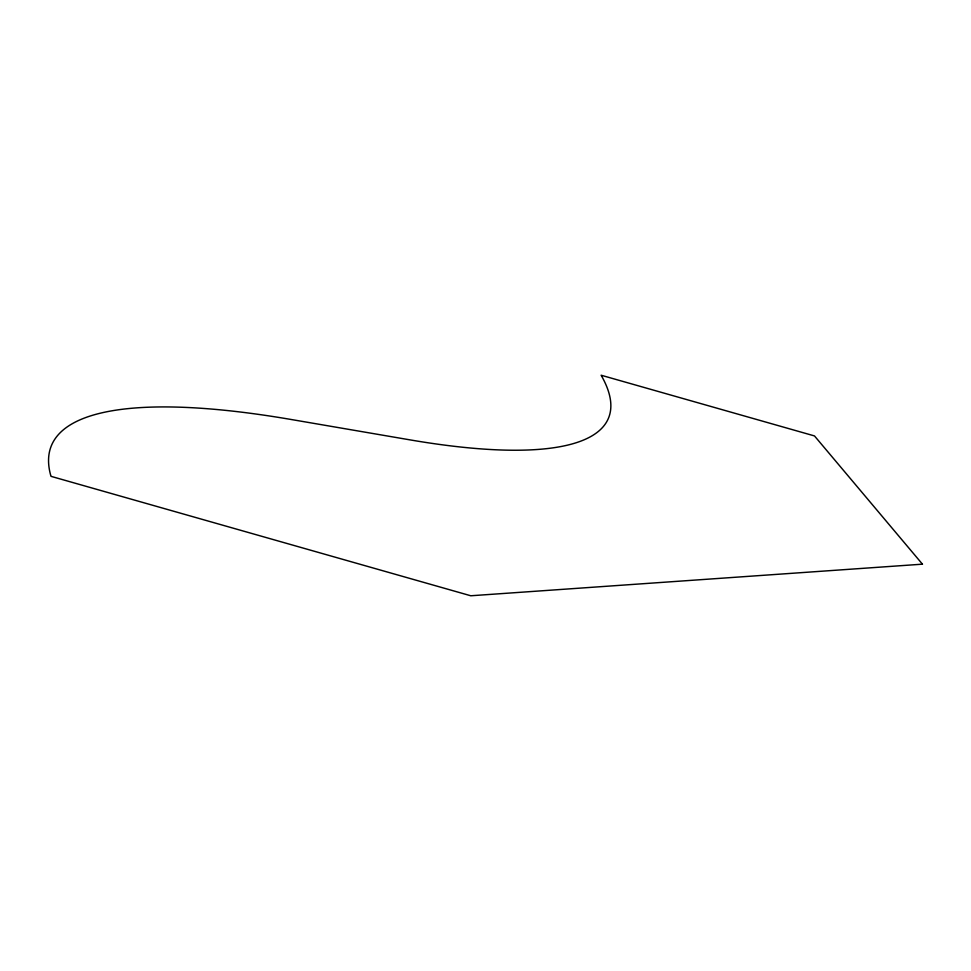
<?xml version="1.0" encoding="UTF-8"?>
<svg xmlns="http://www.w3.org/2000/svg" width="971" height="971" viewBox="0 0 971 971"><rect width="100%" height="100%" fill="white"/><g stroke="black" fill="none" stroke-linecap="round" stroke-linejoin="round"><path stroke-width="1.46" d="M922.45 564.175L470.789 595.769L50.99 476.336A651.128 154.207 21.9 0 1 291.191 419.496L409.653 439.814A539.937 127.881 21.9 0 0 601.134 375.231L814.487 435.93L922.45 564.175"/></g></svg>
